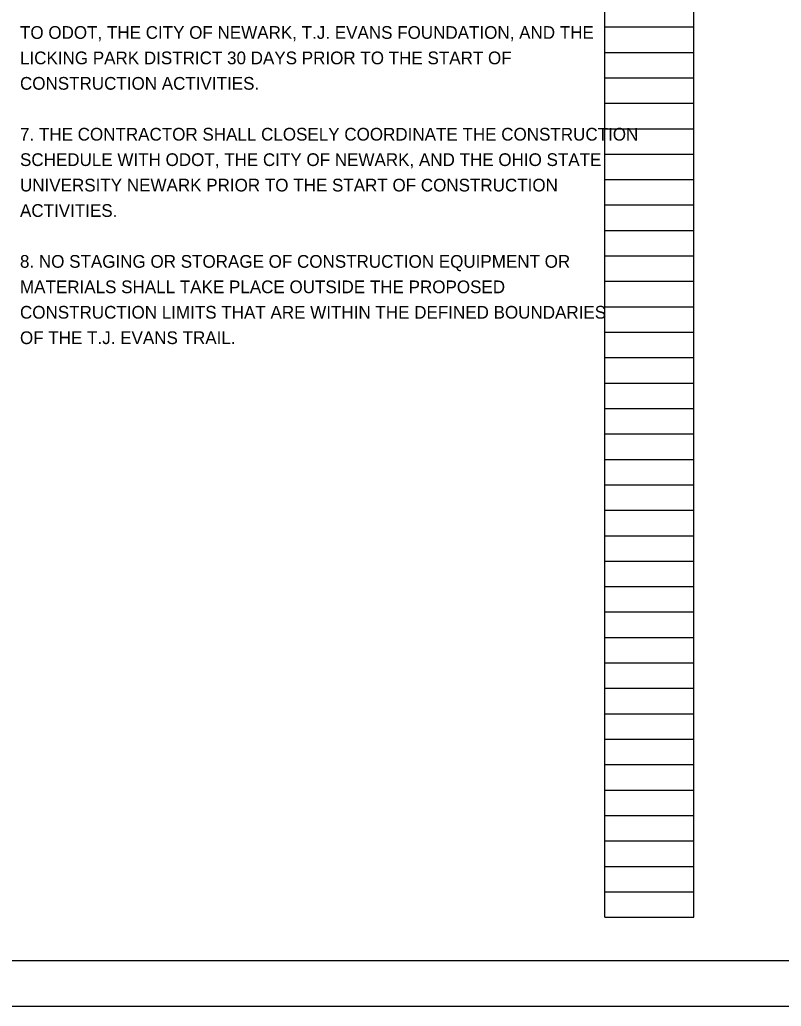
# Model space of a CAD drawing. Extents: x 0 to 34, y 0 to 30.9.
# Drawn here: x 17.24 to 25.62, y 0 to 10.86 of the extents above; entities that cross this region are included whole.
import ezdxf

# ---------------------------------------------------------------- set-up
doc = ezdxf.new("R2010")
doc.units = 0
for name, color, linetype in [('SH_Border', 7, 'Continuous'), ('SH_Cut_Line', 7, 'Continuous'), ('SH_Data', 7, 'Continuous'), ('SH_Text', 7, 'Continuous')]:
    doc.layers.add(name, color=color, linetype=linetype)

msp = doc.modelspace()

# ---------------------------------------------------------------- linework, layer by layer
at = {"layer": 'SH_Border'}
msp.add_lwpolyline([(1.5, 21.5), (33.5, 21.5), (33.5, 0.5), (1.5, 0.5)], close=True, dxfattribs=at)
at = {"layer": 'SH_Cut_Line'}
msp.add_lwpolyline([(0, 0), (34, 0), (34, 22), (0, 22)], close=True, dxfattribs=at)
at = {"layer": 'SH_Data'}
for p, q in [((23.68, 0.98), (23.68, 21.14)), ((24.66, 0.98), (24.66, 21.14)), ((23.68, 10.78), (24.66, 10.78)), ((23.68, 10.5), (24.66, 10.5)), ((23.68, 10.22), (24.66, 10.22)), ((23.68, 9.94), (24.66, 9.94)), ((23.68, 9.66), (24.66, 9.66)), ((23.68, 9.38), (24.66, 9.38)), ((23.68, 9.1), (24.66, 9.1)), ((23.68, 8.82), (24.66, 8.82)), ((23.68, 8.54), (24.66, 8.54)), ((23.68, 8.26), (24.66, 8.26)), ((23.68, 7.98), (24.66, 7.98)), ((23.68, 7.7), (24.66, 7.7)), ((23.68, 7.42), (24.66, 7.42)), ((23.68, 7.14), (24.66, 7.14)), ((23.68, 6.86), (24.66, 6.86)), ((23.68, 6.58), (24.66, 6.58)), ((23.68, 6.3), (24.66, 6.3)), ((23.68, 6.02), (24.66, 6.02)), ((23.68, 5.74), (24.66, 5.74)), ((23.68, 5.46), (24.66, 5.46)), ((23.68, 5.18), (24.66, 5.18)), ((23.68, 4.9), (24.66, 4.9)), ((23.68, 4.62), (24.66, 4.62)), ((23.68, 4.34), (24.66, 4.34)), ((23.68, 4.06), (24.66, 4.06)), ((23.68, 3.78), (24.66, 3.78)), ((23.68, 3.5), (24.66, 3.5)), ((23.68, 3.22), (24.66, 3.22)), ((23.68, 2.94), (24.66, 2.94)), ((23.68, 2.66), (24.66, 2.66)), ((23.68, 2.38), (24.66, 2.38)), ((23.68, 2.1), (24.66, 2.1)), ((23.68, 1.82), (24.66, 1.82)), ((23.68, 1.54), (24.66, 1.54)), ((23.68, 1.26), (24.66, 1.26)), ((23.68, 0.98), (24.66, 0.98))]:
    msp.add_line(p, q, dxfattribs=at)

# ---------------------------------------------------------------- texts
at = {"layer": 'SH_Text'}
for s, p in [('TO ODOT, THE CITY OF NEWARK, T.J. EVANS FOUNDATION, AND THE ', (17.246, 10.649)), ('LICKING PARK DISTRICT 30 DAYS PRIOR TO THE START OF ', (17.246, 10.369)), ('CONSTRUCTION ACTIVITIES.', (17.246, 10.089)), ('7. THE CONTRACTOR SHALL CLOSELY COORDINATE THE CONSTRUCTION ', (17.246, 9.529)), ('SCHEDULE WITH ODOT, THE CITY OF NEWARK, AND THE OHIO STATE ', (17.246, 9.249)), ('UNIVERSITY NEWARK PRIOR TO THE START OF CONSTRUCTION ', (17.246, 8.969)), ('ACTIVITIES.', (17.246, 8.689)), ('8. NO STAGING OR STORAGE OF CONSTRUCTION EQUIPMENT OR ', (17.246, 8.129)), ('MATERIALS SHALL TAKE PLACE OUTSIDE THE PROPOSED ', (17.246, 7.849)), ('CONSTRUCTION LIMITS THAT ARE WITHIN THE DEFINED BOUNDARIES ', (17.246, 7.569)), ('OF THE T.J. EVANS TRAIL.', (17.246, 7.289))]:
    msp.add_text(s, height=0.14, dxfattribs=at).set_placement(p)

doc.saveas('drawing.dxf')
